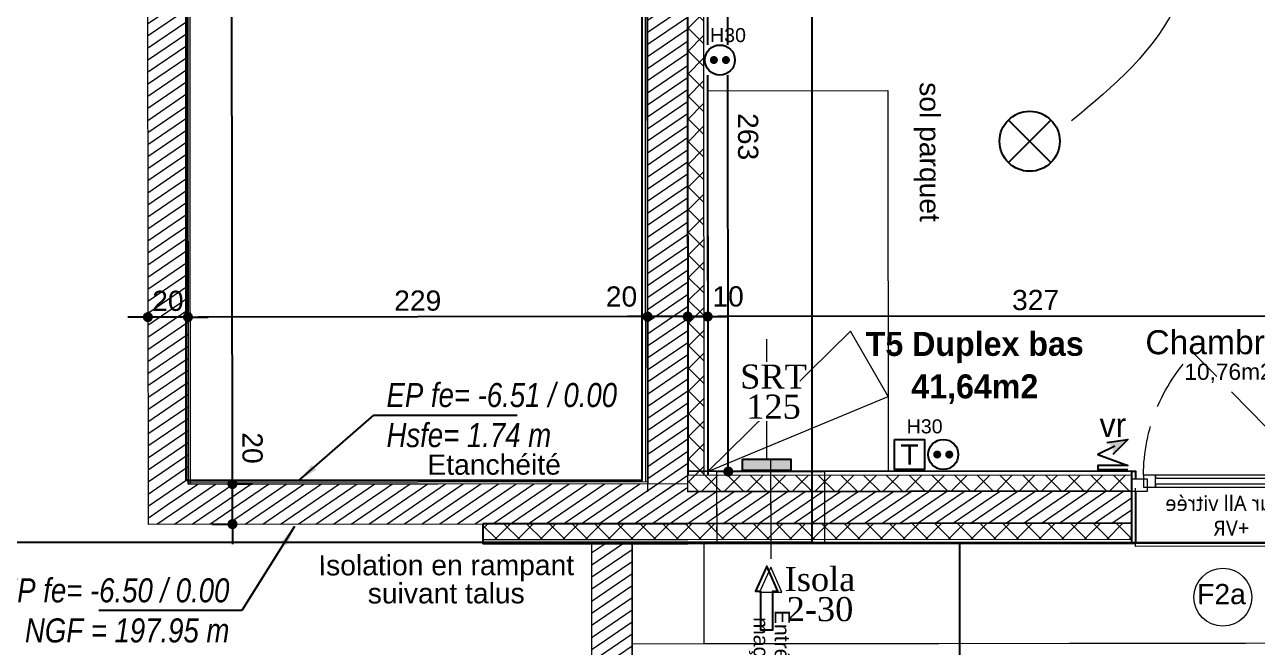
# Model space of a CAD drawing. Header units: centimetres. Extents: x 39595 to 63691, y -25920 to -14518.
# Drawn here: x 55277 to 55892, y -24894 to -24584 of the extents above; entities that cross this region are included whole.
import ezdxf

# ---------------------------------------------------------------- set-up
doc = ezdxf.new("R2010")
doc.units = ezdxf.units.CM
doc.header["$LTSCALE"] = 50.8
doc.header["$PDMODE"] = 1
doc.header["$PDSIZE"] = -2
for name, pattern in [('ACAD_ISO03W100', [20, 9.448819, -10.551181]), ('prelem_vmc', [0.222222, 0.111111, -0.111111]), ('prlm_eu-4', [1.574803, 0.984252, -0.19685, 0.19685, -0.19685]), ('Style de ligne -2', [0.694425, 0.48607, -0.208355])]:
    doc.linetypes.add(name, pattern=pattern)
for name, color, linetype in [('3-BAT C-Niveau-3', 7, 'Continuous'), ('prlm-EAU-EP', 141, 'Continuous'), ('prlm-EAU-EPEXT', 145, 'Continuous'), ('prlm-VMC', 62, 'Continuous'), ('SA - rochers', 32, 'Continuous')]:
    doc.layers.add(name, color=color, linetype=linetype)
doc.layers.add('prlm-ELEC-CFA', color=1, linetype='Continuous', lineweight=25)
doc.layers.add('prlm-ELEC-CFO', color=1, linetype='Continuous', lineweight=25)
doc.layers.add('prlm-ZEROPLOT', color=254, linetype='Continuous', plot=False)
doc.styles.add('Arial', font='arial.ttf')
doc.styles.add('Geneva (bold)', font='')
doc.styles.add('Helvetica', font='arial.ttf')
doc.styles.add('Lucida Grande', font='')
doc.styles.add('prlm-eau-ep', font='timesbi.ttf', dxfattribs={"height": 18})
doc.styles.add('prlm-elec-cfo', font='comic.ttf', dxfattribs={"height": 12})
doc.styles.add('prlm-vmc', font='pala.ttf', dxfattribs={"height": 14})
doc.styles.get('Geneva (bold)').set_extended_font_data('Geneva', bold=True)
doc.styles.get('Lucida Grande').set_extended_font_data('Lucida Grande')
doc.dimstyles.new('IS', dxfattribs={"dimtxt": 10.08724, "dimasz": 5.007446, "dimexe": 2, "dimexo": 10, "dimgap": 3, "dimtad": 1, "dimdec": 1, "dimtxsty": 'Helvetica', "dimblk": 'DOT', "dimblk1": 'DOT', "dimblk2": 'DOT', "dimcen": 0, "dimdle": 10, "dimazin": 0, "dimtfac": 0.8, "dimtdec": 1, "dimtix": 1, "dimtmove": 0, "dimatfit": 0, "dimldrblk": 'VW_FILLEDARROW-1', "dimfxl": 1, "dimfrac": 2, "dimtolj": 1, "dimarcsym": 0})
doc.dimstyles.new('ISO-25', dxfattribs={"dimtxt": 2.5, "dimasz": 2.5, "dimexe": 1.25, "dimexo": 0.625, "dimtad": 1, "dimtxsty": 'Standard', "dimcen": 2.5, "dimadec": 0, "dimazin": 0, "dimtfac": 1, "dimtmove": 0, "dimatfit": 3, "dimfxl": 1, "dimarcsym": 0})
pattern_1 = [(34.329506, (47530.9855, 24544.9045), (-2.3465344, 4.4151757), [])]
pattern_2 = [(225.0531, (47512.718, 24548.3464), (5.6620945, -5.6516092), []), (315.0531, (47512.718, 24548.3464), (-5.6516092, -5.6620945), [])]

# ---------------------------------------------------------------- blocks, each defined once
blk = doc.blocks.new('PORTE FENETRE TYPE 3')
at = {"color": 7, "linetype": 'Style de ligne -2', "lineweight": 5}
blk.add_line((5.11, 14.73), (65.94, 76.94), dxfattribs=at)
at = {"color": 7, "linetype": 'Continuous', "lineweight": 25, "flags": 128}
for points in [[(-2, 18), (0, 18), (0, 14)], [(97, 18), (95, 18), (95, 14)], [(0, 7.7), (0, -18), (-2, -18)], [(95, 7.7), (95, -18), (97, -18)]]:
    blk.add_lwpolyline(points, dxfattribs=at)
at = {"color": 7, "linetype": 'Continuous', "lineweight": 13, "flags": 128}
for points in [[(-2, 14), (6, 14), (6, 8), (-2, 8)], [(4, 16), (10, 16), (10, 10), (4, 10)], [(10, 16), (85, 16), (85, 14.5), (10, 14.5)], [(85, 16), (91, 16), (91, 10), (85, 10)], [(89, 14), (97, 14), (97, 8), (89, 8)], [(10, 11.5), (85, 11.5), (85, 10), (10, 10)]]:
    blk.add_lwpolyline(points, close=True, dxfattribs=at)
blk.add_lwpolyline([(0, 9.5), (0, -19.5), (95, -19.5), (95, 9.5)], dxfattribs=at)
at = {"color": 7, "linetype": 'Style de ligne -2', "lineweight": 5}
blk.add_arc((4, 16), 87, 360, 44.53371, dxfattribs=at)
at = {"color": 7, "insert": (47.21, 5.79), "char_height": 7.6206, "attachment_point": 2, "line_spacing_factor": 0.978845, "style": 'Lucida Grande'}
blk.add_mtext('F sur All vitrée\\P+VR ', dxfattribs=at)
blk = doc.blocks.new('_DOT')
at = {"color": 0, "linetype": 'ByBlock', "lineweight": -2}
blk.add_line((-0.5, 0), (-1, 0), dxfattribs=at)
at = {"color": 0, "linetype": 'ByBlock', "const_width": 0.5}
blk.add_lwpolyline([(-0.25, 0, 1), (0.25, 0, 1)], format="xyb", close=True, dxfattribs=at)
blk = doc.blocks.new('*D38')
at = {"layer": '3-BAT C-Niveau-3', "color": 0, "linetype": 'Continuous', "lineweight": -2, "transparency": 16777216}
for p, q in [((55338.56, -24943.27), (55338.57, -24955.27)), ((56295.62, -24942.38), (56295.63, -24954.38)), ((56290.62, -24952.38), (55343.57, -24953.26))]:
    blk.add_line(p, q, dxfattribs=at)
at = {"layer": 'Defpoints', "color": 0, "linetype": 'Continuous', "transparency": 16777216}
for p in [(55338.45, -24832.77), (56295.53, -24841.88), (55338.57, -24953.27)]:
    blk.add_point(p, dxfattribs=at)
at = {"layer": '3-BAT C-Niveau-3', "color": 0, "linetype": 'Continuous', "lineweight": -2, "transparency": 16777216, "xscale": 5.007446289062499, "yscale": 5.007446289062499, "zscale": 5.007446289062499}
for p, rotation in [((55338.57, -24953.27), 180.0531004058566), ((56295.63, -24952.38), 0.05310040585661646)]:
    blk.add_blockref('_DOT', p, dxfattribs=dict(at, rotation=rotation))
at = {"layer": '3-BAT C-Niveau-3', "color": 0, "linetype": 'Continuous', "lineweight": 5, "transparency": 16777216, "insert": (55817.09, -24944.78), "char_height": 10.087, "attachment_point": 5, "rotation": 0.0531, "style": 'Helvetica'}
blk.add_mtext('\\A1;957', dxfattribs=at)
blk = doc.blocks.new('VW_FILLEDARROW-1')
at = {"color": 0, "linetype": 'Continuous', "lineweight": 5, "flags": 128}
blk.add_lwpolyline([(-2, 0.54), (0, 0), (-2, -0.54)], close=True, dxfattribs=at)
blk = doc.blocks.new('*D121')
at = {"layer": '3-BAT C-Niveau-3', "color": 0, "linetype": 'Continuous', "lineweight": -2, "transparency": 16777216}
for p, q in [((55369.91, -24125.28), (55381.91, -24125.27)), ((55380.54, -24807.72), (55379.91, -24130.28)), ((55390.54, -24812.72), (55378.54, -24812.73))]:
    blk.add_line(p, q, dxfattribs=at)
at = {"layer": 'Defpoints', "color": 0, "linetype": 'Continuous', "transparency": 16777216}
for p in [(55327.91, -24125.32), (55379.91, -24125.27), (55401.54, -24812.71)]:
    blk.add_point(p, dxfattribs=at)
at = {"layer": '3-BAT C-Niveau-3', "color": 0, "linetype": 'Continuous', "lineweight": -2, "transparency": 16777216, "xscale": 5.007446289062499, "yscale": 5.007446289062499, "zscale": 5.007446289062499}
for p, rotation in [((55379.91, -24125.27), 90.05310040590868), ((55380.54, -24812.73), 270.0531004059087)]:
    blk.add_blockref('_DOT', p, dxfattribs=dict(at, rotation=rotation))
at = {"layer": '3-BAT C-Niveau-3', "color": 0, "linetype": 'Continuous', "lineweight": 5, "transparency": 16777216, "insert": (55390.12, -24370.63), "char_height": 10.087, "attachment_point": 5, "rotation": 270.0531, "style": 'Helvetica'}
blk.add_mtext('\\A1;687', dxfattribs=at)
blk = doc.blocks.new('*D122')
at = {"layer": '3-BAT C-Niveau-3', "color": 0, "linetype": 'Continuous', "lineweight": -2, "transparency": 16777216}
for p, q in [((55380.54, -24807.72), (55380.54, -24802.71)), ((55390.54, -24812.72), (55378.54, -24812.73)), ((55380.56, -24832.73), (55380.54, -24812.73)), ((55370.56, -24832.74), (55382.56, -24832.73)), ((55380.57, -24837.73), (55380.57, -24842.74))]:
    blk.add_line(p, q, dxfattribs=at)
at = {"layer": 'Defpoints', "color": 0, "linetype": 'Continuous', "transparency": 16777216}
for p in [(55380.54, -24812.73), (55401.54, -24812.71), (55096.49, -24832.99)]:
    blk.add_point(p, dxfattribs=at)
at = {"layer": '3-BAT C-Niveau-3', "color": 0, "linetype": 'Continuous', "lineweight": -2, "transparency": 16777216, "xscale": 5.007446289062499, "yscale": 5.007446289062499, "zscale": 5.007446289062499}
for p, rotation in [((55380.54, -24812.73), 270.0531004059087), ((55380.56, -24832.73), 90.05310040590868)]:
    blk.add_blockref('_DOT', p, dxfattribs=dict(at, rotation=rotation))
at = {"layer": '3-BAT C-Niveau-3', "color": 0, "linetype": 'Continuous', "lineweight": 5, "transparency": 16777216, "insert": (55390.51, -24794.73), "char_height": 10.087, "attachment_point": 5, "rotation": 270.0531, "style": 'Helvetica'}
blk.add_mtext('\\A1;20', dxfattribs=at)
blk = doc.blocks.new('*D135')
at = {"layer": '3-BAT C-Niveau-3', "color": 0, "linetype": 'Continuous', "lineweight": -2, "transparency": 16777216}
for p, q in [((55333.35, -24729.43), (55328.34, -24729.43)), ((55358.36, -24729.4), (55338.36, -24729.42)), ((55363.37, -24729.4), (55368.37, -24729.39))]:
    blk.add_line(p, q, dxfattribs=at)
at = {"layer": 'Defpoints', "color": 0, "linetype": 'Continuous', "transparency": 16777216}
for p in [(55338.32, -24690.04), (55358.34, -24710.29), (55338.36, -24729.42)]:
    blk.add_point(p, dxfattribs=at)
at = {"layer": '3-BAT C-Niveau-3', "color": 0, "linetype": 'Continuous', "lineweight": -2, "transparency": 16777216, "xscale": 5.007446289062499, "yscale": 5.007446289062499, "zscale": 5.007446289062499}
for p, rotation in [((55338.36, -24729.42), 0.05310040585657854), ((55358.36, -24729.4), 180.0531004058566)]:
    blk.add_blockref('_DOT', p, dxfattribs=dict(at, rotation=rotation))
at = {"layer": '3-BAT C-Niveau-3', "color": 0, "linetype": 'Continuous', "lineweight": 5, "transparency": 16777216, "insert": (55348.35, -24721.37), "char_height": 10.087, "attachment_point": 5, "rotation": 0.0531, "style": 'Helvetica'}
blk.add_mtext('\\A1;20', dxfattribs=at)
blk = doc.blocks.new('*D136')
at = {"layer": '3-BAT C-Niveau-3', "color": 0, "linetype": 'Continuous', "lineweight": -2, "transparency": 16777216}
blk.add_line((55582.68, -24729.2), (55363.37, -24729.4), dxfattribs=at)
at = {"layer": 'Defpoints', "color": 0, "linetype": 'Continuous', "transparency": 16777216}
for p in [(55358.34, -24710.29), (55587.67, -24715.54), (55358.36, -24729.4)]:
    blk.add_point(p, dxfattribs=at)
at = {"layer": '3-BAT C-Niveau-3', "color": 0, "linetype": 'Continuous', "lineweight": -2, "transparency": 16777216, "xscale": 5.007446289062499, "yscale": 5.007446289062499, "zscale": 5.007446289062499}
for p, rotation in [((55358.36, -24729.4), 180.0531004058566), ((55587.68, -24729.19), 0.05310040585661646)]:
    blk.add_blockref('_DOT', p, dxfattribs=dict(at, rotation=rotation))
at = {"layer": '3-BAT C-Niveau-3', "color": 0, "linetype": 'Continuous', "lineweight": 5, "transparency": 16777216, "insert": (55473.01, -24721.25), "char_height": 10.087, "attachment_point": 5, "rotation": 0.0531, "style": 'Helvetica'}
blk.add_mtext('\\A1;229', dxfattribs=at)
blk = doc.blocks.new('*D137')
at = {"layer": '3-BAT C-Niveau-3', "color": 0, "linetype": 'Continuous', "lineweight": -2, "transparency": 16777216}
for p, q in [((55582.68, -24729.2), (55577.67, -24729.2)), ((55607.68, -24729.17), (55587.68, -24729.19)), ((55612.69, -24729.17), (55617.7, -24729.16))]:
    blk.add_line(p, q, dxfattribs=at)
at = {"layer": 'Defpoints', "color": 0, "linetype": 'Continuous', "transparency": 16777216}
for p in [(55587.67, -24715.54), (55607.67, -24715.52), (55587.68, -24729.19)]:
    blk.add_point(p, dxfattribs=at)
at = {"layer": '3-BAT C-Niveau-3', "color": 0, "linetype": 'Continuous', "lineweight": -2, "transparency": 16777216, "xscale": 5.007446289062499, "yscale": 5.007446289062499, "zscale": 5.007446289062499}
for p, rotation in [((55587.68, -24729.19), 0.05310040585657854), ((55607.68, -24729.17), 180.0531004058566)]:
    blk.add_blockref('_DOT', p, dxfattribs=dict(at, rotation=rotation))
at = {"layer": '3-BAT C-Niveau-3', "color": 0, "linetype": 'Continuous', "lineweight": 5, "transparency": 16777216, "insert": (55574.69, -24719.22), "char_height": 10.087, "attachment_point": 5, "rotation": 0.0531, "style": 'Helvetica'}
blk.add_mtext('\\A1;20', dxfattribs=at)
blk = doc.blocks.new('*D138')
at = {"layer": '3-BAT C-Niveau-3', "color": 0, "linetype": 'Continuous', "lineweight": -2, "transparency": 16777216}
for p, q in [((55602.68, -24729.18), (55597.67, -24729.18)), ((55617.68, -24729.16), (55607.68, -24729.17)), ((55622.69, -24729.16), (55627.7, -24729.15))]:
    blk.add_line(p, q, dxfattribs=at)
at = {"layer": 'Defpoints', "color": 0, "linetype": 'Continuous', "transparency": 16777216}
for p in [(55617.65, -24695.01), (55607.67, -24715.52), (55607.68, -24729.17)]:
    blk.add_point(p, dxfattribs=at)
at = {"layer": '3-BAT C-Niveau-3', "color": 0, "linetype": 'Continuous', "lineweight": -2, "transparency": 16777216, "xscale": 5.007446289062499, "yscale": 5.007446289062499, "zscale": 5.007446289062499}
for p, rotation in [((55607.68, -24729.17), 0.05310040585657854), ((55617.68, -24729.16), 180.0531004058566)]:
    blk.add_blockref('_DOT', p, dxfattribs=dict(at, rotation=rotation))
at = {"layer": '3-BAT C-Niveau-3', "color": 0, "linetype": 'Continuous', "lineweight": 5, "transparency": 16777216, "insert": (55627.85, -24719.17), "char_height": 10.087, "attachment_point": 5, "rotation": 0.0531, "style": 'Helvetica'}
blk.add_mtext('\\A1;10', dxfattribs=at)
blk = doc.blocks.new('*D139')
at = {"layer": '3-BAT C-Niveau-3', "color": 0, "linetype": 'Continuous', "lineweight": -2, "transparency": 16777216}
blk.add_line((55939.89, -24728.86), (55622.69, -24729.16), dxfattribs=at)
at = {"layer": 'Defpoints', "color": 0, "linetype": 'Continuous', "transparency": 16777216}
for p in [(55617.65, -24695.01), (55617.68, -24729.16), (55944.93, -24761.36)]:
    blk.add_point(p, dxfattribs=at)
at = {"layer": '3-BAT C-Niveau-3', "color": 0, "linetype": 'Continuous', "lineweight": -2, "transparency": 16777216, "xscale": 5.007446289062499, "yscale": 5.007446289062499, "zscale": 5.007446289062499}
for p, rotation in [((55617.68, -24729.16), 180.0531004058566), ((55944.9, -24728.86), 0.05310040585661646)]:
    blk.add_blockref('_DOT', p, dxfattribs=dict(at, rotation=rotation))
at = {"layer": '3-BAT C-Niveau-3', "color": 0, "linetype": 'Continuous', "lineweight": 5, "transparency": 16777216, "insert": (55781.29, -24720.97), "char_height": 10.087, "attachment_point": 5, "rotation": 0.0531, "style": 'Helvetica'}
blk.add_mtext('\\A1;327', dxfattribs=at)
blk = doc.blocks.new('Groupe-36-1')
at = {"color": 7, "linetype": 'Continuous', "lineweight": 5}
blk.add_circle((17367.58, -47014.7), 14.45, dxfattribs=at)
at = {"color": 7, "insert": (17353.77, -47010.59), "char_height": 10.087, "attachment_point": 1, "rotation": 10.72359, "line_spacing_factor": 0.834288, "style": 'Helvetica'}
blk.add_mtext('F2a', dxfattribs=at)
blk = doc.blocks.new('*D160')
at = {"layer": '3-BAT C-Niveau-3', "color": 0, "linetype": 'Continuous', "lineweight": -2, "transparency": 16777216}
for p, q in [((55338.52, -24905.27), (55338.53, -24917.27)), ((55831.23, -24904.81), (55831.24, -24916.81)), ((55826.24, -24914.81), (55343.54, -24915.26))]:
    blk.add_line(p, q, dxfattribs=at)
at = {"layer": 'Defpoints', "color": 0, "linetype": 'Continuous', "transparency": 16777216}
for p in [(55338.45, -24827.77), (55831.17, -24838.64), (55338.53, -24915.27)]:
    blk.add_point(p, dxfattribs=at)
at = {"layer": '3-BAT C-Niveau-3', "color": 0, "linetype": 'Continuous', "lineweight": -2, "transparency": 16777216, "xscale": 5.007446289062499, "yscale": 5.007446289062499, "zscale": 5.007446289062499}
for p, rotation in [((55338.53, -24915.27), 180.0531004058566), ((55831.24, -24914.81), 0.05310040585661646)]:
    blk.add_blockref('_DOT', p, dxfattribs=dict(at, rotation=rotation))
at = {"layer": '3-BAT C-Niveau-3', "color": 0, "linetype": 'Continuous', "lineweight": 5, "transparency": 16777216, "insert": (55622.13, -24905.02), "char_height": 10.087, "attachment_point": 5, "rotation": 0.0531, "style": 'Helvetica'}
blk.add_mtext('\\A1;493', dxfattribs=at)
blk = doc.blocks.new('*D161')
at = {"layer": '3-BAT C-Niveau-3', "color": 0, "linetype": 'Continuous', "lineweight": -2, "transparency": 16777216}
for p, q in [((55831.23, -24904.81), (55831.24, -24916.81)), ((55926.23, -24904.72), (55926.24, -24916.72)), ((55921.24, -24914.73), (55836.25, -24914.81))]:
    blk.add_line(p, q, dxfattribs=at)
at = {"layer": 'Defpoints', "color": 0, "linetype": 'Continuous', "transparency": 16777216}
for p in [(55926.16, -24829.37), (55831.17, -24838.64), (55831.24, -24914.81)]:
    blk.add_point(p, dxfattribs=at)
at = {"layer": '3-BAT C-Niveau-3', "color": 0, "linetype": 'Continuous', "lineweight": -2, "transparency": 16777216, "xscale": 5.007446289062499, "yscale": 5.007446289062499, "zscale": 5.007446289062499}
for p, rotation in [((55831.24, -24914.81), 180.0531004058566), ((55926.24, -24914.72), 0.05310040585661646)]:
    blk.add_blockref('_DOT', p, dxfattribs=dict(at, rotation=rotation))
at = {"layer": '3-BAT C-Niveau-3', "color": 0, "linetype": 'Continuous', "lineweight": 5, "transparency": 16777216, "insert": (55878.73, -24904.08), "char_height": 10.087, "attachment_point": 5, "rotation": 0.0531, "style": 'Helvetica'}
blk.add_mtext('\\A1;95/215', dxfattribs=at)
blk = doc.blocks.new('*D170')
at = {"layer": '3-BAT C-Niveau-3', "color": 0, "linetype": 'Continuous', "lineweight": -2, "transparency": 16777216}
blk.add_line((55627.96, -24801.49), (55627.72, -24548.09), dxfattribs=at)
at = {"layer": 'Defpoints', "color": 0, "linetype": 'Continuous', "transparency": 16777216}
for p in [(55627.72, -24543.08), (55627.72, -24543.08), (55690.97, -24806.44)]:
    blk.add_point(p, dxfattribs=at)
at = {"layer": '3-BAT C-Niveau-3', "color": 0, "linetype": 'Continuous', "lineweight": -2, "transparency": 16777216, "xscale": 5.007446289062499, "yscale": 5.007446289062499, "zscale": 5.007446289062499}
for p, rotation in [((55627.72, -24543.08), 90.05310040590868), ((55627.96, -24806.5), 270.0531004059087)]:
    blk.add_blockref('_DOT', p, dxfattribs=dict(at, rotation=rotation))
at = {"layer": '3-BAT C-Niveau-3', "color": 0, "linetype": 'Continuous', "lineweight": 5, "transparency": 16777216, "insert": (55637.79, -24639.38), "char_height": 10.087, "attachment_point": 5, "rotation": 270.0531, "style": 'Helvetica'}
blk.add_mtext('\\A1;263', dxfattribs=at)
blk = doc.blocks.new('MTC 125-H3')
at = {"color": 8, "linetype": 'prlm_eu-4', "lineweight": 18, "true_color": 0x808080}
for q in [(0, 25.57), (0, 19.68)]:
    blk.add_line((0, -23.6), q, dxfattribs=at)
at = {"color": 7, "linetype": 'Continuous', "lineweight": 18, "flags": 128}
blk.add_lwpolyline([(3.09, 42.18), (-3.09, 42.18), (-5.59, 42.18), (0, 29.68), (5.59, 42.18)], close=True, dxfattribs=at)
at = {"color": 7, "linetype": 'Continuous', "lineweight": 13, "flags": 128}
blk.add_lwpolyline([(-26.8, 18.02), (26.8, 18.02), (26.8, -18), (-26.8, -18)], close=True, dxfattribs=at)
at = {"color": 1, "linetype": 'prelem_vmc', "lineweight": 13, "flags": 128}
blk.add_lwpolyline([(-26.8, 18.02), (26.8, 18.02), (26.8, -18), (-26.8, -18)], close=True, dxfattribs=at)
at = {"color": 7, "insert": (-9.53, 77.85), "char_height": 7.5654, "attachment_point": 2, "rotation": 90, "line_spacing_factor": 0.834288, "style": 'Helvetica'}
blk.add_mtext("Entrée d'air\\P maçonnée", dxfattribs=at)
blk = doc.blocks.new('xi.EA-Ma')
at = {"layer": 'prlm-VMC', "linetype": 'ByBlock'}
blk.add_hatch(color=0, dxfattribs=at).paths.add_polyline_path([(-12, 5.6), (12, 5.6), (12, 0), (-12, 0)])
at = {"layer": 'prlm-VMC', "color": 0, "linetype": 'ByBlock', "flags": 128}
for points in [[(-12, 5.6), (12, 5.6), (12, 0), (-12, 0)], [(-3.09, -60.19), (-3.09, -79.51), (3.09, -79.51), (3.09, -60.19), (5.59, -60.19), (0, -47.69), (-5.59, -60.19)]]:
    blk.add_lwpolyline(points, close=True, dxfattribs=at)
at = {"layer": 'prlm-ZEROPLOT', "color": 250, "linetype": 'ACAD_ISO03W100', "lineweight": 0, "ltscale": 0.2}
blk.add_lwpolyline([(0, 5.6), (0, 65.6)], dxfattribs=at)
blk = doc.blocks.new('xi.VR')
at = {"layer": 'prlm-ELEC-CFO', "lineweight": 5}
blk.add_hatch(color=0, dxfattribs=at).paths.add_polyline_path([(-3, 6), (-0.1, 3.7), (0, 0), (7.5, 7.5)])
at = {"layer": 'prlm-ELEC-CFO', "color": 0}
for points in [[(-3, 6), (7.5, 7.5), (0, 0)], [(0.95, 4.23), (-7.5, 0), (7.5, -5.5), (-7.5, -5.5), (-7.5, -7.5), (7.5, -7.5)]]:
    blk.add_lwpolyline(points, dxfattribs=at)
blk = doc.blocks.new('xi.TEL')
at = {"layer": 'prlm-ELEC-CFA', "color": 0, "linetype": 'ByBlock', "lineweight": -2, "flags": 128}
blk.add_lwpolyline([(-7.5, 7.5), (7.5, 7.5), (7.5, -7.5), (-7.5, -7.5)], close=True, dxfattribs=at)
at = {"layer": 'prlm-ELEC-CFA', "color": 0, "linetype": 'ByBlock', "insert": (0, 0), "char_height": 10, "width": 11.36, "attachment_point": 5}
blk.add_mtext('{\\fVerdana|b0|i0|c0|p34;T}', dxfattribs=at)
blk = doc.blocks.new('xi.PC')
at = {"color": 0, "lineweight": 5}
blk.add_wipeout([(-7.5, -7.5), (7.5, -7.5), (7.5, 7.5), (-7.5, 7.5)], dxfattribs=at).dxf.layer = 'prlm-ELEC-CFO'
at = {"layer": 'prlm-ELEC-CFO', "color": 0, "linetype": 'ByBlock', "lineweight": 5, "const_width": 2}
for points in [[(-4, 0, 1), (-2, 0, 1)], [(2, 0, 1), (4, 0, 1)]]:
    blk.add_lwpolyline(points, format="xyb", close=True, dxfattribs=at)
at = {"layer": 'prlm-ELEC-CFO', "color": 0, "linetype": 'ByBlock', "lineweight": -2}
blk.add_circle((0, 0), 7.5, dxfattribs=at)
blk = doc.blocks.new('xi.PTCE')
at = {"layer": 'prlm-ELEC-CFO', "color": 0}
for points in [[(-10.61, 10.61), (10.61, -10.61)], [(10.61, 10.61), (-10.61, -10.61)]]:
    blk.add_lwpolyline(points, dxfattribs=at)
at = {"layer": 'prlm-ELEC-CFO', "color": 0, "linetype": 'ByBlock'}
blk.add_circle((0, 0), 15, dxfattribs=at)
blk = doc.blocks.new('Groupe-4-1')
at = {"color": 7, "linetype": 'Continuous', "lineweight": 13}
for p, q in [((17103.46, -47000.69), (17160.5, -46918.7)), ((17184.96, -46947.14), (17160.45, -46918.65)), ((17103.46, -47000.69), (17184.96, -46947.14)), ((17184.96, -46947.14), (17191.91, -46984.08))]:
    blk.add_line(p, q, dxfattribs=at)
at = {"color": 7, "linetype": 'Continuous', "lineweight": 13, "flags": 128}
blk.add_lwpolyline([(17068.11, -46814.01), (17156.54, -46797.26), (17191.89, -46983.94), (17103.46, -47000.69)], close=True, dxfattribs=at)
blk = doc.blocks.new('Sol parquet')
at = {"color": 7, "insert": (0, -0.78), "char_height": 10.0872, "attachment_point": 2, "line_spacing_factor": 0.834288, "style": 'Helvetica'}
blk.add_mtext('sol parquet', dxfattribs=at)

msp = doc.modelspace()

# ---------------------------------------------------------------- hatches: boundary and pattern name
at = {"layer": '3-BAT C-Niveau-3', "linetype": 'Continuous', "lineweight": 5}
h = msp.add_hatch(dxfattribs=at)
h.set_pattern_fill('MURS MACONNERIE-2', angle=-10.67049, style=0, pattern_type=2)
h.set_pattern_definition(pattern_1)
h.paths.add_polyline_path([(55587.77, -24816.53), (55607.77, -24816.52), (55606.37, -23313.71), (55586.37, -23313.72)])
at = {"layer": '3-BAT C-Niveau-3', "linetype": 'Continuous', "lineweight": 5, "true_color": 0x808080}
h = msp.add_hatch(dxfattribs=at)
h.set_pattern_fill('02_ISOLANT', color=8, angle=-89.9469, style=0, pattern_type=2)
h.set_pattern_definition([(315.0531, (47512.718, 24548.3464), (5.6516092, 5.6620945), []), (45.0531, (47512.718, 24548.3464), (5.6620945, -5.6516092), [])])
h.paths.add_polyline_path([(55614.37, -23313.7), (55606.37, -23313.71), (55607.76, -24808.52), (55615.76, -24808.51)])
at = {"layer": '3-BAT C-Niveau-3', "linetype": 'Continuous', "lineweight": 5}
h = msp.add_hatch(dxfattribs=at)
h.set_pattern_fill('MURS MACONNERIE-2', angle=-10.67049, style=0, pattern_type=2)
h.set_pattern_definition(pattern_1)
h.paths.add_polyline_path([(55357.8, -24125.29), (55337.82, -24145.31), (55338.45, -24832.77), (55358.44, -24812.75)])
at = {"layer": '3-BAT C-Niveau-3', "linetype": 'Continuous', "lineweight": 5, "true_color": 0x808080}
h = msp.add_hatch(dxfattribs=at)
h.set_pattern_fill('02_ISOLANT', color=8, angle=-179.9469, style=0, pattern_type=2)
h.set_pattern_definition(pattern_2)
h.paths.add_polyline_path([(55829.15, -24816.31), (55829.14, -24808.31), (55607.76, -24808.52), (55607.77, -24816.52)])
at = {"layer": '3-BAT C-Niveau-3', "linetype": 'Continuous', "lineweight": 5}
h = msp.add_hatch(dxfattribs=at)
h.set_pattern_fill('MURS MACONNERIE-2', angle=-10.67049, style=0, pattern_type=2)
h.set_pattern_definition(pattern_1)
h.paths.add_polyline_path([(55358.44, -24812.75), (55338.45, -24832.77), (55607.78, -24832.52), (55607.76, -24812.52)])
h = msp.add_hatch(dxfattribs=at)
h.set_pattern_fill('MURS MACONNERIE-2', angle=-10.67049, style=0, pattern_type=2)
h.set_pattern_definition(pattern_1)
h.paths.add_polyline_path([(55829.17, -24832.31), (55829.15, -24816.31), (55607.77, -24816.52), (55607.78, -24832.52)])
at = {"layer": '3-BAT C-Niveau-3', "linetype": 'Continuous', "lineweight": 5, "true_color": 0x808080}
h = msp.add_hatch(dxfattribs=at)
h.set_pattern_fill('02_ISOLANT', color=8, angle=-179.9469, style=0, pattern_type=2)
h.set_pattern_definition([(225.0531, (47512.718, 24548.3464), (5.6620945, -5.6516092), []), (315.0531, (47512.718, 24548.3464), (-5.6516092, -5.6620945), [])])
h.paths.add_polyline_path([(55607.79, -24840.52), (55607.78, -24832.52), (55505.49, -24832.61), (55505.49, -24840.61)])
h = msp.add_hatch(dxfattribs=at)
h.set_pattern_fill('02_ISOLANT', color=8, angle=-179.9469, style=0, pattern_type=2)
h.set_pattern_definition(pattern_2)
h.paths.add_polyline_path([(55829.17, -24840.31), (55829.17, -24832.31), (55607.78, -24832.52), (55607.79, -24840.52)])
at = {"layer": '3-BAT C-Niveau-3', "linetype": 'Continuous', "lineweight": 5}
h = msp.add_hatch(dxfattribs=at)
h.set_pattern_fill('MURS MACONNERIE-2', angle=-10.67049, style=0, pattern_type=2)
h.set_pattern_definition(pattern_1)
h.paths.add_polyline_path([(55560.24, -25176.98), (55559.93, -24842.56), (55579.93, -24842.54), (55580.24, -25176.96)])

# ---------------------------------------------------------------- linework, layer by layer
at = {"color": 251, "linetype": 'Continuous', "lineweight": 5, "true_color": 0x555555, "flags": 128}
msp.add_lwpolyline([(56295.53, -24841.88), (55579.88, -24842.56), (55580.21, -25098.37), (55952.75, -25090.84, 0.067436), (56593.08, -24990.85), (56685.54, -24963.3), (56677.4, -24874.16), (56648.57, -24741.75, -0.010276), (56628.33, -24609.38), (56626.63, -24597.33, -0.020142), (56586.9, -24200.76), (56586.55, -24196.15, -0.027808), (56585.34, -24134.31), (56586.57, -24100.33), (56294.83, -24100.6), (56294.9, -24164.77), (56494.9, -24164.59), (56495.4, -24699.59), (56295.4, -24699.77)], format="xyb", close=True, dxfattribs=at)
at = {"color": 7, "linetype": 'Continuous', "lineweight": 5, "flags": 128}
for points in [[(56295.06, -24841.88), (56294.84, -24100.6), (56344.84, -24100.56), (56345.11, -24891.83), (55615.99, -24892.51), (55615.95, -24842.51)], [(56295.06, -24841.88), (56294.93, -24699.77), (56344.93, -24699.73), (56345.11, -24891.83), (55579.97, -24892.54), (55579.93, -24842.54)]]:
    msp.add_lwpolyline(points, close=True, dxfattribs=at)
at = {"layer": '3-BAT C-Niveau-3', "color": 7, "linetype": 'Continuous', "lineweight": 18}
for p, q in [((55587.77, -24816.53), (55586.37, -23313.72)), ((55357.8, -24125.29), (55358.44, -24812.75)), ((55358.44, -24812.75), (55607.76, -24812.52))]:
    msp.add_line(p, q, dxfattribs=at)
at = {"layer": '3-BAT C-Niveau-3', "color": 7, "linetype": 'Continuous', "lineweight": 5}
for p, q in [((55606.37, -23313.71), (55607.76, -24808.52)), ((55607.77, -24816.52), (55606.37, -23313.71)), ((55614.37, -23313.7), (55615.76, -24808.51)), ((55616.37, -23313.7), (55617.76, -24808.51)), ((55587.77, -24816.53), (55586.83, -23803.04)), ((55357.8, -24125.29), (55358.44, -24812.75)), ((55337.82, -24145.31), (55338.45, -24832.77)), ((55829.14, -24806.31), (55607.76, -24806.52)), ((55829.14, -24808.31), (55607.76, -24808.52)), ((55358.44, -24812.75), (55607.76, -24812.52)), ((55338.45, -24832.77), (55607.78, -24832.52)), ((55607.78, -24832.52), (55505.49, -24832.61)), ((55829.17, -24832.31), (55607.78, -24832.52)), ((55607.79, -24840.52), (55505.49, -24840.61)), ((55829.17, -24840.31), (55607.79, -24840.52)), ((55829.18, -24842.31), (55607.79, -24842.52)), ((55607.79, -24842.52), (55505.5, -24842.61))]:
    msp.add_line(p, q, dxfattribs=at)
at = {"layer": '3-BAT C-Niveau-3', "color": 7, "linetype": 'Continuous', "lineweight": 25}
for p, q in [((55606.37, -23313.71), (55607.76, -24808.52)), ((55616.37, -23313.7), (55617.76, -24808.51)), ((55829.14, -24806.31), (55607.76, -24806.52)), ((55829.14, -24806.31), (55829.18, -24842.31)), ((55829.15, -24816.31), (55607.77, -24816.52)), ((55607.78, -24832.52), (55505.49, -24832.61)), ((55505.49, -24832.61), (55505.5, -24842.61)), ((55829.17, -24832.31), (55607.78, -24832.52)), ((55829.18, -24842.31), (55607.79, -24842.52)), ((55607.79, -24842.52), (55505.5, -24842.61))]:
    msp.add_line(p, q, dxfattribs=at)
at = {"layer": '3-BAT C-Niveau-3', "color": 7, "linetype": 'Continuous', "lineweight": 13}
for p, q in [((55607.77, -24816.52), (55606.37, -23313.71)), ((55337.82, -24145.31), (55338.45, -24832.77)), ((55338.45, -24832.77), (55607.78, -24832.52))]:
    msp.add_line(p, q, dxfattribs=at)
at = {"layer": '3-BAT C-Niveau-3', "color": 7, "linetype": 'Continuous', "lineweight": 13, "flags": 128}
for points in [[(55585.38, -23317.96), (55586.38, -23317.96), (55587.76, -24811.53), (55586.76, -24811.54)], [(55357.8, -24124.29), (55358.8, -24124.29), (55359.44, -24812.75), (55358.44, -24812.75)], [(55587.76, -24811.53), (55587.76, -24812.53), (55358.44, -24812.75), (55358.43, -24811.75)], [(55560.24, -25176.98), (55559.93, -24842.56), (55579.93, -24842.54), (55580.24, -25176.96)]]:
    msp.add_lwpolyline(points, close=True, dxfattribs=at)
at = {"layer": 'prlm-EAU-EP'}
msp.add_lwpolyline([(55281.91, -23318.16), (55584.77, -23318.16), (55584.77, -24810.98), (55357.45, -24810.98), (55357.45, -24123.52), (55281.91, -24123.52)], close=True, dxfattribs=at)
at = {"layer": 'prlm-ELEC-CFO', "lineweight": 13}
msp.add_spline([(55839.31, -24500.19), (55855.91, -24518.66), (55852.7, -24570.84), (55799.27, -24631.56)], degree=3, dxfattribs=at)

# ---------------------------------------------------------------- block references
at = {"color": 7}
for name, p, rotation in [('Groupe-4-1', (47512.72, 24548.35), 349.3295056620147), ('Sol parquet', (55734.37, -24647.06), 270.0531004059034)]:
    msp.add_blockref(name, p, dxfattribs=dict(at, rotation=rotation))
at = {"layer": '3-BAT C-Niveau-3', "color": 7, "xscale": -1, "rotation": 0.05310040590401854}
msp.add_blockref('PORTE FENETRE TYPE 3', (55926.16, -24824.22), dxfattribs=at)
at = {"layer": '3-BAT C-Niveau-3', "color": 7}
for name, p, rotation in [('MTC 125-H3', (55649.11, -24824.49), 180.0531004059033), ('Groupe-36-1', (47512.72, 24548.35), 349.3295056620147)]:
    msp.add_blockref(name, p, dxfattribs=dict(at, rotation=rotation))
at = {"layer": 'prlm-ELEC-CFA'}
msp.add_blockref('xi.TEL', (55718.39, -24797.98), dxfattribs=at)
at = {"layer": 'prlm-ELEC-CFO'}
msp.add_blockref('xi.PTCE', (55778.33, -24641.69), dxfattribs=at)
at = {"layer": 'prlm-VMC'}
msp.add_blockref('xi.EA-Ma', (55647.11, -24805.98), dxfattribs=at)

# ---------------------------------------------------------------- texts
at = {"color": 7, "insert": (55877.51, -24735.93), "char_height": 12, "attachment_point": 2, "rotation": 0.0531, "line_spacing_factor": 0.834288, "style": 'Helvetica'}
msp.add_mtext('Chambre 4\\P{\\H0.6752x;10,76m2}\\P', dxfattribs=at)
at = {"layer": '3-BAT C-Niveau-3', "color": 7, "rotation": 0.0531}
for s, insert, char_height, attachment_point, line_spacing_factor, style in [('T5 Duplex bas\\P41,64m2', (55750.94, -24754.74), 12, 5, 1.060906, 'Geneva (bold)'), ('Etanchéité\\P', (55511.13, -24797.97), 10.087, 2, 0.834288, 'Helvetica'), ('Isolation en rampant\\Psuivant talus\\P\\P', (55487.2, -24848.15), 10.0872, 2, 0.834288, 'Helvetica')]:
    msp.add_mtext(s, dxfattribs=dict(at, insert=insert, char_height=char_height, attachment_point=attachment_point, line_spacing_factor=line_spacing_factor, style=style))
at = {"layer": 'prlm-EAU-EP', "insert": (55457.43, -24778.39), "char_height": 12, "width": 136.3175, "attachment_point": 4, "style": 'prlm-eau-ep'}
msp.add_mtext('\\pxt15000;{\\fArial Narrow|b0|i1|c0|p34;EP fe= -6.51 / 0.00 Hsfe= 1.74 m}', dxfattribs=at)
at = {"layer": 'prlm-EAU-EPEXT', "insert": (55379.03, -24875.83), "char_height": 12, "width": 136.3175, "attachment_point": 6, "style": 'prlm-eau-ep'}
msp.add_mtext('\\pxt15000;{\\fArial Narrow|b0|i1|c0|p34;EP fe= -6.50 / 0.00 NGF = 197.95 m}', dxfattribs=at)

# ---------------------------------------------------------------- dimensions: what is measured, and where the dimension line sits
at = {"layer": '3-BAT C-Niveau-3', "color": 7, "linetype": 'Continuous', "lineweight": 5}
for base, p1, p2, angle, override, picture, middle in [((55379.91, -24125.27), (55401.54, -24812.71), (55327.91, -24125.32), 270.0531, {"dimtxt": 10.08724, "dimdec": 0, "dimpost": '<>', "dimtxsty": 'Helvetica', "dimtmove": 2}, '*D121', (55390.12, -24370.63)), ((55627.72, -24543.08), (55690.97, -24806.44), (55627.72, -24543.08), 270.0531, {"dimtxt": 10.08724, "dimdec": 0, "dimpost": '<>', "dimtxsty": 'Helvetica', "dimse1": 1, "dimse2": 1, "dimtmove": 2}, '*D170', (55637.79, -24639.38)), ((55607.68, -24729.17), (55617.65, -24695.01), (55607.67, -24715.52), 0.0531, {"dimtxt": 10.08724, "dimdec": 0, "dimpost": '<>', "dimtxsty": 'Helvetica', "dimse1": 1, "dimse2": 1, "dimtix": 0, "dimtmove": 2}, '*D138', (55627.85, -24719.17)), ((55587.68, -24729.19), (55607.67, -24715.52), (55587.67, -24715.54), 0.0531, {"dimtxt": 10.08724, "dimdec": 0, "dimpost": '<>', "dimtxsty": 'Helvetica', "dimse1": 1, "dimse2": 1, "dimtix": 0, "dimtmove": 2}, '*D137', (55574.69, -24719.22)), ((55380.54, -24812.73), (55096.49, -24832.99), (55401.54, -24812.71), 270.0531, {"dimtxt": 10.08724, "dimdec": 0, "dimpost": '<>', "dimtxsty": 'Helvetica', "dimtix": 0, "dimtmove": 2}, '*D122', (55390.51, -24794.73)), ((55338.53, -24915.27), (55831.17, -24838.64), (55338.45, -24827.77), 0.0531, {"dimtxt": 10.08724, "dimdec": 0, "dimpost": '<>', "dimtxsty": 'Helvetica', "dimtmove": 2}, '*D160', (55622.13, -24905.02))]:
    dim = msp.add_linear_dim(base=base, p1=p1, p2=p2, angle=angle, dimstyle='IS', override=override, dxfattribs=at)
    dim.commit()
    dim.dimension.update_dxf_attribs({"geometry": picture, "text_midpoint": middle, "dimtype": 160})
for base, p1, p2, override, picture, middle in [((55338.36, -24729.42), (55358.34, -24710.29), (55338.32, -24690.04), {"dimtxt": 10.08724, "dimdec": 0, "dimpost": '<>', "dimtxsty": 'Helvetica', "dimse1": 1, "dimse2": 1, "dimtmove": 2}, '*D135', (55348.35, -24721.37)), ((55617.68, -24729.16), (55944.93, -24761.36), (55617.65, -24695.01), {"dimtxt": 10.08724, "dimdec": 0, "dimpost": '<>', "dimtxsty": 'Helvetica', "dimse1": 1, "dimse2": 1, "dimtmove": 2}, '*D139', (55781.29, -24720.97)), ((55358.36, -24729.4), (55587.67, -24715.54), (55358.34, -24710.29), {"dimtxt": 10.08724, "dimdec": 0, "dimpost": '<>', "dimtxsty": 'Helvetica', "dimse1": 1, "dimse2": 1, "dimtmove": 2}, '*D136', (55473.01, -24721.25)), ((55831.24, -24914.81), (55926.16, -24829.37), (55831.17, -24838.64), {"dimtxt": 10.08724, "dimdec": 0, "dimpost": '<>/215', "dimtxsty": 'Helvetica', "dimtmove": 2}, '*D161', (55878.73, -24904.08)), ((55338.57, -24953.27), (56295.53, -24841.88), (55338.45, -24832.77), {"dimtxt": 10.08724, "dimdec": 0, "dimpost": '<>', "dimtxsty": 'Helvetica', "dimtmove": 2}, '*D38', (55817.09, -24944.78))]:
    dim = msp.add_linear_dim(base=base, p1=p1, p2=p2, angle=0.0531, dimstyle='IS', override=override, dxfattribs=at)
    dim.commit()
    dim.dimension.update_dxf_attribs({"geometry": picture, "text_midpoint": middle})

# ---------------------------------------------------------------- leaders
at = {"layer": 'prlm-EAU-EP'}
msp.add_leader([(55413.71, -24810.98), (55451.15, -24778.39), (55522.65, -24778.39)], dimstyle='ISO-25', override={"dimasz": 10, "dimtad": 0}, dxfattribs=at)
at = {"layer": 'prlm-EAU-EPEXT'}
msp.add_leader([(55411.52, -24833.98), (55385.31, -24875.83), (55313.81, -24875.83)], dimstyle='ISO-25', override={"dimasz": 10, "dimtad": 0}, dxfattribs=at)

# ---------------------------------------------------------------- next in the draw order: texts
at = {"layer": 'prlm-VMC', "insert": (55650.52, -24753.08), "char_height": 12, "width": 23.674, "attachment_point": 2, "line_spacing_factor": 0.75, "style": 'prlm-vmc', "bg_fill": 3, "box_fill_scale": 1.1, "bg_fill_color": 256, "bg_fill_transparency": 0}
msp.add_mtext('SRT 125', dxfattribs=at)
at = {"layer": 'prlm-VMC', "linetype": 'ByBlock', "lineweight": -2, "insert": (55673.72, -24854.12), "char_height": 12, "width": 23.674, "attachment_point": 2, "line_spacing_factor": 0.75, "style": 'prlm-vmc', "bg_fill": 3, "box_fill_scale": 1.1, "bg_fill_color": 256, "bg_fill_transparency": 0}
msp.add_mtext('Isola\\P2-30', dxfattribs=at)

# ---------------------------------------------------------------- next in the draw order: linework, layer by layer
at = {"layer": 'prlm-ZEROPLOT'}
msp.add_lwpolyline([(55068.9, -23287.2), (55669.69, -23287.2), (55669.69, -24841.91), (55068.9, -24841.91)], close=True, dxfattribs=at)
at = {"layer": 'prlm-ZEROPLOT', "ltscale": 50}
msp.add_lwpolyline([(56293.24, -23287.16), (55669.69, -23287.16), (55669.69, -24841.91), (56293.24, -24841.91)], close=True, dxfattribs=at)

# ---------------------------------------------------------------- next in the draw order: block references
at = {"layer": 'prlm-ELEC-CFO'}
for p in [(55623.77, -24601.16), (55735.19, -24797.98)]:
    msp.add_blockref('xi.PC', p, dxfattribs=at)

# ---------------------------------------------------------------- next in the draw order: texts
at = {"layer": 'prlm-ELEC-CFO', "lineweight": 20, "insert": (55819.89, -24783.26), "char_height": 12, "attachment_point": 5, "line_spacing_factor": 0.8, "style": 'prlm-elec-cfo', "bg_fill": 3, "box_fill_scale": 1.1, "bg_fill_color": 256, "bg_fill_transparency": 0}
msp.add_mtext('vr', dxfattribs=at)

# ---------------------------------------------------------------- next in the draw order: linework, layer by layer
at = {"layer": 'SA - rochers', "ltscale": 0.1, "elevation": 0, "flags": 128}
msp.add_lwpolyline([(56293.28, -23311.46), (56552.99, -23463.4), (56680.23, -23631.12), (56607.74, -23942.07, 0.006611), (56593.05, -24034.69, 0.060944), (56586.53, -24184.57, 0.00337), (56627.52, -24579.84, 0.007256), (56655.45, -24765.75), (56699.71, -24961.16, -0.097989), (55743.58, -25097.57), (55743.47, -24841.8)], format="xyb", dxfattribs=at)

# ---------------------------------------------------------------- next in the draw order: block references
at = {"layer": 'prlm-ELEC-CFO'}
msp.add_blockref('xi.VR', (55819.89, -24797.98), dxfattribs=at)

# ---------------------------------------------------------------- next in the draw order: texts
at = {"layer": 'prlm-ELEC-CFO', "style": 'Arial'}
for p in [(55618.84, -24592.22), (55716.96, -24787.42)]:
    msp.add_text('H30', height=7, dxfattribs=at).set_placement(p)

doc.saveas('drawing.dxf')
